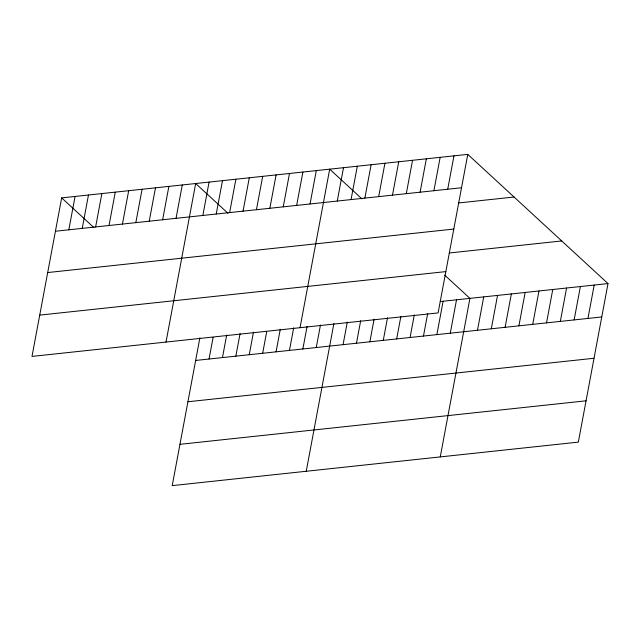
<?xml version="1.0" encoding="UTF-8"?>
<svg xmlns="http://www.w3.org/2000/svg" width="640" height="640" viewBox="0 0 640 640"><rect width="100%" height="100%" fill="white"/><g stroke="black" fill="none" stroke-linecap="round" stroke-linejoin="round"><path stroke-width="0.96" d="M61.672 197.88L32 356.416L438.104 312.912L467.776 154.376L61.672 197.88L93.92 227.6M68.824 229.816L75.072 196.44M82.224 228.384L88.472 195.008M95.624 226.944L101.872 193.576M109.032 225.512L115.272 192.136M122.432 224.072L128.68 190.704M135.832 222.64L142.08 189.264M149.232 221.2L155.48 187.832M162.632 219.768L168.88 186.392M176.04 218.328L182.28 184.96M166.016 342.056L195.68 183.52L227.936 213.24M202.84 215.464L209.088 182.088M216.24 214.024L222.488 180.656M199.872 337.88L172.224 485.624L578.328 442.12L608 283.584L467.776 154.376M229.64 212.592L235.888 179.216M209.048 359.024L213.096 337.432M243.04 211.152L249.288 177.784M222.456 357.592L226.68 335.016M256.448 209.72L262.688 176.344M235.856 356.152L240.08 333.576M269.848 208.28L276.096 174.912M249.256 354.72L253.48 332.144M283.248 206.848L289.496 173.472M262.656 353.28L266.696 331.688M296.648 205.416L302.896 172.04M276.056 351.848L280.28 329.272M310.048 203.976L316.296 170.6M289.456 350.408L293.688 327.832M300.032 327.704L329.696 169.168L361.952 198.888M302.864 348.976L307.088 326.4M337.264 201.064L343.504 167.688M316.264 347.536L320.488 324.96M351.064 199.584L357.312 166.208M306.24 471.264L333.888 323.528M364.872 198.104L371.12 164.728M343.064 344.672L347.288 322.096M378.68 196.624L384.928 163.256M356.464 343.232L360.696 320.656M392.488 195.144L398.736 161.776M369.872 341.8L374.096 319.224M406.296 193.664L412.544 160.296M383.272 340.36L387.496 317.784M420.104 192.192L426.352 158.816M396.672 338.928L400.896 316.352M433.912 190.712L440.16 157.336M410.072 337.488L414.296 314.912M447.72 189.232L453.968 155.856M423.472 336.056L427.696 313.48M436.872 334.624L443.12 301.248M450.28 333.184L456.52 299.808M440.256 456.912L469.928 298.376L444.68 275.12M477.488 330.272L483.728 296.896M491.296 328.792L497.536 295.416M505.104 327.312L511.344 293.936M518.912 325.832L525.152 292.464M532.72 324.352L538.96 290.984M546.528 322.872L552.768 289.504M560.328 321.4L566.576 288.024M574.136 319.92L580.384 286.544M587.944 318.44L594.192 285.064M55.424 231.248L461.528 187.752M458.816 202.936L514.048 197.016M47.696 272.552L453.8 229.056M449.296 252.992L561.728 240.944M39.728 315.112L445.832 271.608M440.248 301.552L608 283.584M195.648 360.456L601.752 316.96M187.92 401.76L594.024 358.264M179.952 444.32L586.064 400.816"/></g></svg>
